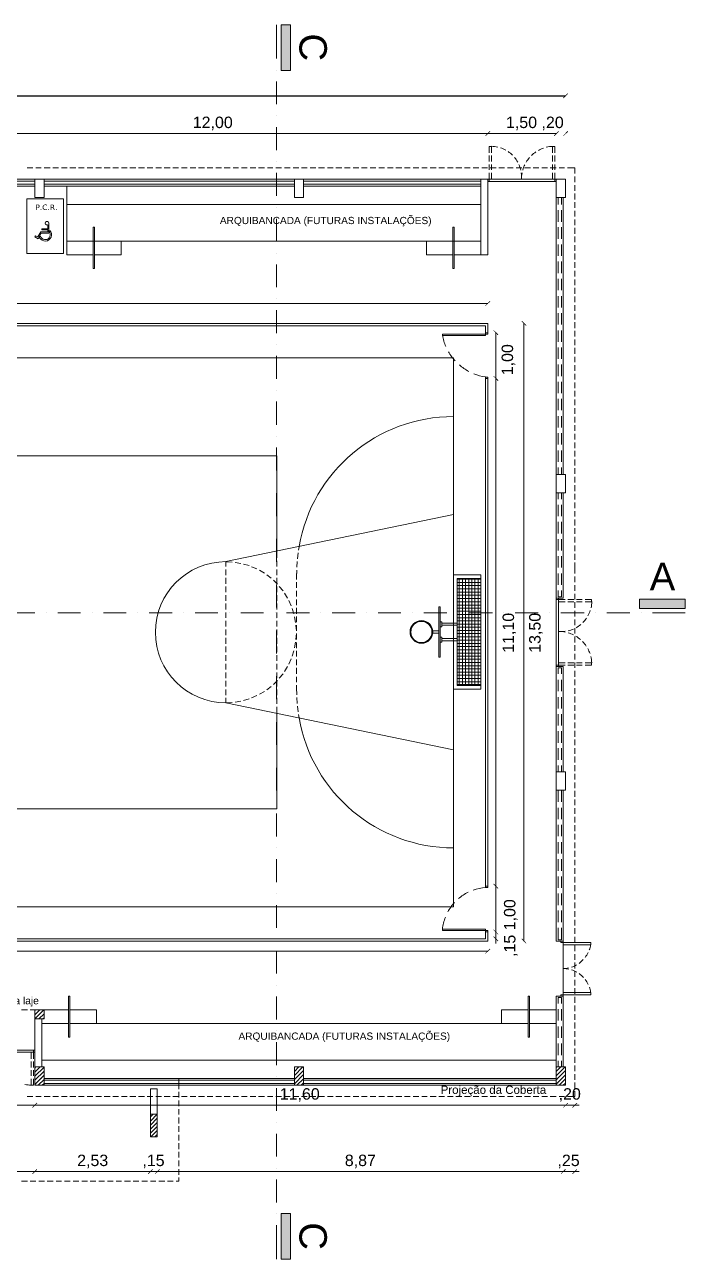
# Model space of a CAD drawing. Extents: x 3377 to 3790, y 1673 to 1846.
# Drawn here: x 3471.33 to 3485.77, y 1731.49 to 1758.47 of the extents above; entities that cross this region are included whole.
import ezdxf

# ---------------------------------------------------------------- set-up
doc = ezdxf.new("R2010")
doc.units = 0
doc.header["$LTSCALE"] = 2
for name, color, linetype in [('PDF6_0', 7, 'Continuous'), ('PDF6_03-ESQUADRIA', 7, 'Continuous'), ('PDF6_09-CORTE', 7, 'Continuous'), ('PDF6_13-CORTE', 7, 'Continuous'), ('PDF6_A-PROJEÇÃO', 7, 'Continuous'), ('PDF6_AR-PORTAS', 7, 'Continuous'), ('PDF6_COBOGO', 7, 'Continuous'), ('PDF6_COTAS', 7, 'Continuous'), ('PDF6_I- QUADRA', 7, 'Continuous'), ('PDF6_I-DETALHES', 7, 'Continuous'), ('PDF6_Text', 7, 'Continuous')]:
    doc.layers.add(name, color=color, linetype=linetype)
for name, color, linetype, true_color in [('PDF6_04-DETALHE', 7, 'Continuous', 0xd933c0), ('PDF6_I-MARCACAO', 7, 'Continuous', 0x464646), ('PDF6_I-PROJEÇÃO', 7, 'Continuous', 0x787878), ('PDF6_PB_02', 7, 'Continuous', 0xa7a7a7)]:
    doc.layers.add(name, color=color, linetype=linetype, true_color=true_color)
doc.styles.add('PDF Arial', font='arial.ttf')
doc.styles.add('PDF Verdana', font='verdana.ttf')

msp = doc.modelspace()

# ---------------------------------------------------------------- linework, layer by layer
msp.add_line((3455.851, 1756.918), (3483.151, 1756.918))
at = {"layer": 'PDF6_0', "lineweight": 0}
for points in [[(3476.837, 1758.474), (3476.837, 1757.733)], [(3476.837, 1757.483), (3476.837, 1757.483)], [(3476.837, 1757.234), (3476.837, 1756.734)], [(3476.837, 1756.484), (3476.837, 1756.484)], [(3476.837, 1756.235), (3476.837, 1755.735)], [(3476.837, 1755.485), (3476.837, 1755.485)], [(3476.837, 1755.236), (3476.837, 1754.736)], [(3476.837, 1754.482), (3476.837, 1754.482)], [(3476.837, 1754.232), (3476.837, 1753.733)], [(3476.837, 1753.483), (3476.837, 1753.483)], [(3476.837, 1753.233), (3476.837, 1752.734)], [(3476.837, 1752.484), (3476.837, 1752.484)], [(3476.837, 1752.234), (3476.837, 1751.735)], [(3476.837, 1751.485), (3476.837, 1751.485)], [(3476.837, 1751.235), (3476.837, 1750.736)], [(3476.837, 1750.486), (3476.837, 1750.486)], [(3476.837, 1750.236), (3476.837, 1749.732)], [(3476.837, 1749.483), (3476.837, 1749.483)], [(3476.837, 1749.233), (3476.837, 1748.733)], [(3476.837, 1748.484), (3476.837, 1748.484)], [(3476.837, 1748.234), (3476.837, 1747.734)], [(3476.837, 1747.484), (3476.837, 1747.484)], [(3476.837, 1747.235), (3476.837, 1746.735)], [(3476.837, 1746.485), (3476.837, 1746.485)], [(3476.837, 1746.236), (3476.837, 1745.736)], [(3471.554, 1745.618), (3471.054, 1745.618)], [(3471.804, 1745.618), (3471.804, 1745.618)], [(3472.553, 1745.618), (3472.053, 1745.618)], [(3472.803, 1745.618), (3472.803, 1745.618)], [(3473.552, 1745.618), (3473.052, 1745.618)], [(3473.802, 1745.618), (3473.802, 1745.618)], [(3474.555, 1745.618), (3474.051, 1745.618)], [(3474.805, 1745.618), (3474.805, 1745.618)], [(3475.554, 1745.618), (3475.055, 1745.618)], [(3475.804, 1745.618), (3475.804, 1745.618)], [(3476.553, 1745.618), (3476.054, 1745.618)], [(3476.803, 1745.618), (3476.803, 1745.618)], [(3477.552, 1745.618), (3477.053, 1745.618)], [(3477.802, 1745.618), (3477.802, 1745.618)], [(3478.551, 1745.618), (3478.052, 1745.618)], [(3478.801, 1745.618), (3478.801, 1745.618)], [(3479.555, 1745.618), (3479.055, 1745.618)], [(3479.804, 1745.618), (3479.804, 1745.618)], [(3480.554, 1745.618), (3480.054, 1745.618)], [(3480.803, 1745.618), (3480.803, 1745.618)], [(3481.553, 1745.618), (3481.053, 1745.618)], [(3481.802, 1745.618), (3481.802, 1745.618)], [(3482.552, 1745.618), (3482.052, 1745.618)], [(3482.801, 1745.618), (3482.801, 1745.618)], [(3483.555, 1745.618), (3483.051, 1745.618)], [(3483.805, 1745.618), (3483.805, 1745.618)], [(3484.554, 1745.618), (3484.054, 1745.618)], [(3484.804, 1745.618), (3484.804, 1745.618)], [(3485.769, 1745.618), (3485.054, 1745.618)], [(3476.837, 1745.486), (3476.837, 1745.486)], [(3476.837, 1745.232), (3476.837, 1744.733)], [(3476.837, 1744.483), (3476.837, 1744.483)], [(3476.837, 1744.233), (3476.837, 1743.734)], [(3476.837, 1743.484), (3476.837, 1743.484)], [(3476.837, 1743.234), (3476.837, 1742.735)], [(3476.837, 1742.485), (3476.837, 1742.485)], [(3476.837, 1742.235), (3476.837, 1741.736)], [(3476.837, 1741.486), (3476.837, 1741.486)], [(3476.837, 1741.236), (3476.837, 1740.733)], [(3476.837, 1740.483), (3476.837, 1740.483)], [(3476.837, 1740.233), (3476.837, 1739.733)], [(3476.837, 1739.484), (3476.837, 1739.484)], [(3476.837, 1739.234), (3476.837, 1738.734)], [(3476.837, 1738.485), (3476.837, 1738.485)], [(3476.837, 1738.235), (3476.837, 1737.735)], [(3476.837, 1737.486), (3476.837, 1737.486)], [(3476.837, 1737.236), (3476.837, 1736.736)], [(3471.55, 1736.927), (3471.571, 1736.944)], [(3471.55, 1736.838), (3471.66, 1736.944)], [(3471.55, 1736.749), (3471.749, 1736.944)], [(3471.638, 1736.745), (3471.753, 1736.859)], [(3471.727, 1736.745), (3471.753, 1736.77)], [(3476.837, 1736.487), (3476.837, 1736.487)], [(3476.837, 1736.237), (3476.837, 1735.733)], [(3471.55, 1735.67), (3471.575, 1735.695)], [(3471.55, 1735.581), (3471.668, 1735.695)], [(3471.55, 1735.492), (3471.753, 1735.691)], [(3471.55, 1735.403), (3471.753, 1735.602)], [(3477.226, 1735.687), (3477.235, 1735.695)], [(3477.226, 1735.598), (3477.324, 1735.695)], [(3477.226, 1735.509), (3477.413, 1735.695)], [(3477.226, 1735.42), (3477.425, 1735.619)], [(3477.226, 1735.327), (3477.425, 1735.53)], [(3482.95, 1735.682), (3482.962, 1735.695)], [(3482.95, 1735.593), (3483.051, 1735.695)], [(3482.95, 1735.504), (3483.144, 1735.695)], [(3482.95, 1735.416), (3483.153, 1735.615)], [(3482.95, 1735.322), (3483.153, 1735.526)], [(3471.55, 1735.31), (3471.753, 1735.513)], [(3471.626, 1735.297), (3471.753, 1735.42)], [(3471.715, 1735.297), (3471.753, 1735.331)], [(3476.837, 1735.483), (3476.837, 1735.483)], [(3477.281, 1735.297), (3477.425, 1735.437)], [(3477.374, 1735.297), (3477.425, 1735.348)], [(3483.013, 1735.297), (3483.153, 1735.433)], [(3483.102, 1735.297), (3483.153, 1735.344)], [(3476.837, 1735.234), (3476.837, 1734.734)], [(3474.077, 1734.603), (3474.14, 1734.666)], [(3474.077, 1734.514), (3474.229, 1734.666)], [(3474.077, 1734.425), (3474.229, 1734.573)], [(3474.077, 1734.336), (3474.229, 1734.484)], [(3476.837, 1734.484), (3476.837, 1734.484)], [(3474.077, 1734.247), (3474.229, 1734.395)], [(3474.089, 1734.167), (3474.229, 1734.306)], [(3474.178, 1734.167), (3474.229, 1734.218)], [(3476.837, 1734.235), (3476.837, 1733.735)], [(3476.837, 1733.485), (3476.837, 1733.485)], [(3476.837, 1733.235), (3476.837, 1732.736)], [(3476.837, 1732.486), (3476.837, 1732.486)], [(3476.837, 1732.236), (3476.837, 1731.491)]]:
    msp.add_lwpolyline(points, dxfattribs=at)
at = {"layer": 'PDF6_0', "transparency": 33554559}
for points in [[(3483.098, 1756.874), (3483.106, 1756.861), (3483.195, 1756.975)], [(3483.106, 1756.861), (3483.195, 1756.975), (3483.208, 1756.963)], [(3481.396, 1756.048), (3481.404, 1756.04), (3481.498, 1756.15)], [(3481.498, 1756.15), (3481.404, 1756.04), (3481.396, 1756.048)], [(3481.404, 1756.04), (3481.498, 1756.15), (3481.506, 1756.137)], [(3481.506, 1756.137), (3481.498, 1756.15), (3481.404, 1756.04)], [(3482.895, 1756.048), (3482.907, 1756.04), (3482.996, 1756.15)], [(3482.895, 1756.048), (3482.907, 1756.04), (3482.996, 1756.15)], [(3482.907, 1756.04), (3482.996, 1756.15), (3483.005, 1756.137)], [(3482.907, 1756.04), (3482.996, 1756.15), (3483.005, 1756.137)], [(3483.195, 1756.15), (3483.106, 1756.04), (3483.098, 1756.048)], [(3483.208, 1756.137), (3483.195, 1756.15), (3483.106, 1756.04)], [(3481.396, 1752.336), (3481.404, 1752.327), (3481.498, 1752.437)], [(3481.404, 1752.327), (3481.498, 1752.437), (3481.506, 1752.425)], [(3482.298, 1751.9), (3482.188, 1751.989), (3482.2, 1752.001)], [(3482.289, 1751.891), (3482.298, 1751.9), (3482.188, 1751.989)], [(3481.684, 1751.701), (3481.574, 1751.79), (3481.582, 1751.798)], [(3481.671, 1751.688), (3481.684, 1751.701), (3481.574, 1751.79)], [(3481.684, 1750.702), (3481.574, 1750.791), (3481.582, 1750.799)], [(3481.582, 1750.799), (3481.574, 1750.791), (3481.684, 1750.702)], [(3481.671, 1750.689), (3481.684, 1750.702), (3481.574, 1750.791)], [(3481.574, 1750.791), (3481.684, 1750.702), (3481.671, 1750.689)], [(3481.684, 1739.602), (3481.574, 1739.691), (3481.582, 1739.7)], [(3481.582, 1739.7), (3481.574, 1739.691), (3481.684, 1739.602)], [(3481.671, 1739.59), (3481.684, 1739.602), (3481.574, 1739.691)], [(3481.574, 1739.691), (3481.684, 1739.602), (3481.671, 1739.59)], [(3481.582, 1738.701), (3481.574, 1738.688), (3481.684, 1738.599)], [(3481.582, 1738.701), (3481.574, 1738.688), (3481.684, 1738.599)], [(3481.574, 1738.688), (3481.684, 1738.599), (3481.671, 1738.591)], [(3481.574, 1738.688), (3481.684, 1738.599), (3481.671, 1738.591)], [(3481.684, 1738.451), (3481.574, 1738.54), (3481.582, 1738.552)], [(3481.671, 1738.438), (3481.684, 1738.451), (3481.574, 1738.54)], [(3482.2, 1738.502), (3482.188, 1738.489), (3482.298, 1738.4)], [(3482.188, 1738.489), (3482.298, 1738.4), (3482.289, 1738.392)], [(3481.396, 1738.18), (3481.404, 1738.171), (3481.498, 1738.281)], [(3481.404, 1738.171), (3481.498, 1738.281), (3481.506, 1738.269)], [(3471.495, 1734.814), (3471.507, 1734.802), (3471.596, 1734.912)], [(3471.596, 1734.912), (3471.507, 1734.802), (3471.495, 1734.814)], [(3471.507, 1734.802), (3471.596, 1734.912), (3471.605, 1734.903)], [(3471.605, 1734.903), (3471.596, 1734.912), (3471.507, 1734.802)], [(3483.098, 1734.814), (3483.106, 1734.802), (3483.195, 1734.912)], [(3483.098, 1734.814), (3483.106, 1734.802), (3483.195, 1734.912)], [(3483.106, 1734.802), (3483.195, 1734.912), (3483.208, 1734.903)], [(3483.106, 1734.802), (3483.195, 1734.912), (3483.208, 1734.903)], [(3483.394, 1734.912), (3483.305, 1734.802), (3483.297, 1734.814)], [(3483.407, 1734.903), (3483.394, 1734.912), (3483.305, 1734.802)], [(3471.495, 1733.362), (3471.507, 1733.354), (3471.596, 1733.464)], [(3471.596, 1733.464), (3471.507, 1733.354), (3471.495, 1733.362)], [(3471.507, 1733.354), (3471.596, 1733.464), (3471.605, 1733.451)], [(3471.605, 1733.451), (3471.596, 1733.464), (3471.507, 1733.354)], [(3474.022, 1733.362), (3474.034, 1733.354), (3474.123, 1733.464)], [(3474.022, 1733.362), (3474.034, 1733.354), (3474.123, 1733.464)], [(3474.034, 1733.354), (3474.123, 1733.464), (3474.132, 1733.451)], [(3474.034, 1733.354), (3474.123, 1733.464), (3474.132, 1733.451)], [(3474.272, 1733.464), (3474.183, 1733.354), (3474.174, 1733.362)], [(3474.272, 1733.464), (3474.183, 1733.354), (3474.174, 1733.362)], [(3474.284, 1733.451), (3474.272, 1733.464), (3474.183, 1733.354)], [(3474.284, 1733.451), (3474.272, 1733.464), (3474.183, 1733.354)], [(3483.047, 1733.362), (3483.055, 1733.354), (3483.144, 1733.464)], [(3483.047, 1733.362), (3483.055, 1733.354), (3483.144, 1733.464)], [(3483.055, 1733.354), (3483.144, 1733.464), (3483.157, 1733.451)], [(3483.055, 1733.354), (3483.144, 1733.464), (3483.157, 1733.451)], [(3483.394, 1733.464), (3483.305, 1733.354), (3483.297, 1733.362)], [(3483.407, 1733.451), (3483.394, 1733.464), (3483.305, 1733.354)]]:
    msp.add_solid(points, dxfattribs=at)
at = {"layer": 'PDF6_03-ESQUADRIA', "lineweight": 0}
for points in [[(3481.531, 1755.672), (3481.531, 1755.815), (3481.481, 1755.815), (3481.481, 1755.672)], [(3482.869, 1755.672), (3482.869, 1755.815), (3482.92, 1755.815), (3482.92, 1755.672)], [(3481.481, 1755.612), (3481.481, 1755.485)], [(3481.531, 1755.485), (3481.531, 1755.612)], [(3482.869, 1755.485), (3482.869, 1755.612)], [(3482.92, 1755.612), (3482.92, 1755.485)], [(3481.481, 1755.422), (3481.481, 1755.299)], [(3481.481, 1755.236), (3481.481, 1755.096), (3481.531, 1755.096), (3481.531, 1755.236)], [(3481.531, 1755.299), (3481.531, 1755.422)], [(3482.869, 1755.299), (3482.869, 1755.422)], [(3482.92, 1755.236), (3482.92, 1755.096), (3482.869, 1755.096), (3482.869, 1755.236)], [(3482.92, 1755.422), (3482.92, 1755.299)], [(3482.92, 1755.096), (3482.92, 1755.045), (3481.451, 1755.045)], [(3481.481, 1755.096), (3481.481, 1755.045)], [(3482.895, 1755.096), (3481.531, 1755.096)], [(3483, 1744.475), (3482.95, 1744.475), (3482.95, 1745.944)], [(3483, 1745.914), (3482.95, 1745.914)], [(3483.144, 1745.914), (3483, 1745.914), (3483, 1745.863), (3483.144, 1745.863)], [(3483, 1744.5), (3483, 1745.863)], [(3483.331, 1745.914), (3483.204, 1745.914)], [(3483.204, 1745.863), (3483.331, 1745.863)], [(3483.517, 1745.914), (3483.394, 1745.914)], [(3483.394, 1745.863), (3483.517, 1745.863)], [(3483.58, 1745.863), (3483.72, 1745.863), (3483.72, 1745.914), (3483.58, 1745.914)], [(3483.144, 1744.475), (3483, 1744.475), (3483, 1744.525), (3483.144, 1744.525)], [(3483.204, 1744.525), (3483.331, 1744.525)], [(3483.331, 1744.475), (3483.204, 1744.475)], [(3483.394, 1744.525), (3483.517, 1744.525)], [(3483.517, 1744.475), (3483.394, 1744.475)], [(3483.58, 1744.525), (3483.72, 1744.525), (3483.72, 1744.475), (3483.58, 1744.475)], [(3470.081, 1736.017), (3470.081, 1736.063), (3471.55, 1736.063)], [(3471.52, 1736.017), (3471.52, 1736.063)], [(3470.106, 1736.017), (3471.469, 1736.017)], [(3471.52, 1735.873), (3471.52, 1736.017), (3471.469, 1736.017), (3471.469, 1735.873)], [(3471.469, 1735.814), (3471.469, 1735.687)], [(3471.52, 1735.687), (3471.52, 1735.814)], [(3471.469, 1735.623), (3471.469, 1735.5)], [(3471.52, 1735.5), (3471.52, 1735.623)], [(3471.469, 1735.437), (3471.469, 1735.297), (3471.52, 1735.297), (3471.52, 1735.437)]]:
    msp.add_lwpolyline(points, dxfattribs=at)
for points in [[(3481.451, 1755.045), (3481.481, 1755.045), (3481.481, 1755.096), (3481.451, 1755.096)], [(3482.92, 1755.045), (3482.95, 1755.045), (3482.95, 1755.096), (3482.92, 1755.096)], [(3482.95, 1745.944), (3482.95, 1745.914), (3483, 1745.914), (3483, 1745.944)], [(3482.95, 1744.475), (3482.95, 1744.445), (3483, 1744.445), (3483, 1744.475)], [(3471.55, 1736.063), (3471.52, 1736.063), (3471.52, 1736.017), (3471.55, 1736.017)]]:
    msp.add_lwpolyline(points, close=True, dxfattribs=at)
for centre, radius, start, end in [((3481.521, 1755.149), 0.667, 77.2017, 89.106), ((3481.521, 1755.149), 0.667, 61.0902, 71.8362), ((3482.905, 1755.098), 0.717, 108.9924, 118.9715), ((3482.905, 1755.098), 0.718, 92.681, 104.0062), ((3481.521, 1755.149), 0.667, 44.978, 55.7174), ((3481.521, 1755.149), 0.667, 28.867, 39.6055), ((3482.905, 1755.098), 0.718, 138.9233, 148.8959), ((3482.905, 1755.098), 0.717, 123.9584, 133.9352), ((3481.521, 1755.149), 0.667, 12.7546, 23.4947), ((3481.521, 1755.149), 0.667, 355.4847, 7.3828), ((3482.905, 1755.098), 0.717, 168.8486, 180.1712), ((3482.905, 1755.098), 0.718, 153.8872, 163.8591), ((3483.058, 1745.878), 0.667, 347.2009, 359.1046), ((3483.058, 1745.878), 0.667, 314.9781, 325.7171), ((3483.058, 1745.878), 0.667, 331.0895, 341.8341), ((3483.058, 1745.878), 0.667, 282.7552, 293.4942), ((3483.058, 1745.878), 0.667, 298.8666, 309.6057), ((3483.058, 1745.878), 0.667, 265.4846, 277.3828), ((3483.007, 1744.494), 0.718, 78.8489, 90.1703), ((3483.007, 1744.494), 0.718, 63.8855, 73.8611), ((3483.007, 1744.494), 0.718, 48.9221, 58.8977), ((3483.007, 1744.494), 0.718, 33.9588, 43.9343), ((3483.007, 1744.494), 0.718, 18.9954, 28.9709), ((3483.007, 1744.494), 0.718, 2.6806, 14.0076), ((3471.484, 1735.964), 0.667, 257.2009, 269.1046)]:
    msp.add_arc(centre, radius, start, end, dxfattribs=at)
at = {"layer": 'PDF6_04-DETALHE', "color": 1, "lineweight": 0}
for points in [[(3472.252, 1754.943), (3472.252, 1753.745), (3481.303, 1753.745)], [(3472.252, 1754.545), (3481.303, 1754.545)], [(3471.833, 1754.097), (3471.833, 1754.012), (3471.706, 1754.012), (3471.706, 1753.987), (3471.833, 1753.987), (3471.833, 1753.944), (3471.681, 1753.944), (3471.617, 1753.834), (3471.566, 1753.86), (3471.554, 1753.839), (3471.626, 1753.796), (3471.693, 1753.915), (3471.859, 1753.915), (3471.859, 1754.135)], [(3471.876, 1753.974), (3471.876, 1753.927)], [(3472.858, 1753.144), (3472.858, 1754.046), (3472.824, 1754.046), (3472.824, 1753.144)], [(3471.672, 1753.843), (3471.655, 1753.813)], [(3472.824, 1753.445), (3472.252, 1753.445), (3472.252, 1753.745), (3472.824, 1753.745)], [(3472.858, 1753.745), (3473.442, 1753.745), (3473.442, 1753.445), (3472.858, 1753.445)], [(3480.685, 1753.445), (3480.113, 1753.445), (3480.113, 1753.745), (3480.685, 1753.745)], [(3480.714, 1753.745), (3481.303, 1753.745), (3481.303, 1753.445), (3480.714, 1753.445)], [(3472.858, 1753.144), (3472.824, 1753.144)], [(3456.001, 1752.382), (3481.451, 1752.382)], [(3471.753, 1736.944), (3472.286, 1736.944)], [(3472.316, 1736.944), (3472.9, 1736.944), (3472.9, 1736.643), (3472.316, 1736.643)], [(3482.336, 1736.944), (3481.752, 1736.944), (3481.752, 1736.643), (3482.336, 1736.643)], [(3482.365, 1736.643), (3482.95, 1736.643), (3482.95, 1736.944), (3482.365, 1736.944)], [(3472.286, 1736.643), (3471.702, 1736.643), (3471.702, 1736.745)], [(3472.9, 1736.643), (3481.752, 1736.643)], [(3482.95, 1735.847), (3471.702, 1735.847)]]:
    msp.add_lwpolyline(points, dxfattribs=at)
for points in [[(3471.376, 1754.668), (3471.376, 1753.47), (3472.176, 1753.47), (3472.176, 1754.668)], [(3480.685, 1753.144), (3480.714, 1753.144), (3480.714, 1754.046), (3480.685, 1754.046)], [(3472.286, 1736.347), (3472.316, 1736.347), (3472.316, 1737.244), (3472.286, 1737.244)], [(3482.365, 1736.347), (3482.336, 1736.347), (3482.336, 1737.244), (3482.365, 1737.244)]]:
    msp.add_lwpolyline(points, close=True, dxfattribs=at)
at = {"layer": 'PDF6_04-DETALHE', "color": 7, "lineweight": 0}
for centre, radius, start, end in [((3471.818, 1754.137), 0.0402, 360, 289.4733), ((3471.78, 1753.883), 0.138, 207.8558, 43.9453), ((3471.78, 1753.883), 0.108, 198.3087, 25.8398)]:
    msp.add_arc(centre, radius, start, end, dxfattribs=at)
at = {"layer": 'PDF6_09-CORTE', "lineweight": 0}
for points in [[(3476.938, 1757.475), (3477.137, 1757.475), (3477.137, 1758.474), (3476.938, 1758.474)], [(3485.769, 1745.715), (3485.769, 1745.918), (3484.77, 1745.918), (3484.77, 1745.715)], [(3476.938, 1731.491), (3477.137, 1731.491), (3477.137, 1732.495), (3476.938, 1732.495)]]:
    msp.add_lwpolyline(points, close=True, dxfattribs=at)
at = {"layer": 'PDF6_09-CORTE', "transparency": 33554559}
for points in [[(3477.137, 1758.474), (3476.938, 1758.474), (3477.137, 1757.475)], [(3476.938, 1758.474), (3477.137, 1757.475), (3476.938, 1757.475)], [(3485.769, 1745.918), (3484.77, 1745.918), (3485.769, 1745.715)], [(3484.77, 1745.918), (3485.769, 1745.715), (3484.77, 1745.715)], [(3477.137, 1732.495), (3476.938, 1732.495), (3477.137, 1731.491)], [(3476.938, 1732.495), (3477.137, 1731.491), (3476.938, 1731.491)]]:
    msp.add_solid(points, dxfattribs=at)
at = {"layer": 'PDF6_13-CORTE', "lineweight": 0}
for points in [[(3481.303, 1755.096), (3481.303, 1753.445), (3481.451, 1753.445), (3481.451, 1755.096), (3481.303, 1755.096), (3469.45, 1755.096), (3469.45, 1754.943), (3471.55, 1754.943)], [(3471.753, 1754.943), (3477.226, 1754.943)], [(3477.425, 1754.943), (3481.303, 1754.943)], [(3483.102, 1748.246), (3483.102, 1745.944), (3482.95, 1745.944), (3482.95, 1755.096)], [(3483.102, 1748.644), (3483.102, 1754.694)], [(3483.102, 1741.744), (3483.102, 1738.447), (3482.95, 1738.447), (3482.95, 1744.445), (3483.102, 1744.445), (3483.102, 1742.146)], [(3471.702, 1736.944), (3471.55, 1736.944), (3471.55, 1735.297), (3471.702, 1735.297), (3479.089, 1735.297), (3482.95, 1735.297), (3482.95, 1737.244), (3483.102, 1737.244), (3483.102, 1735.695)], [(3471.702, 1736.745), (3471.702, 1735.695)], [(3477.226, 1735.445), (3471.753, 1735.445)], [(3482.95, 1735.445), (3477.425, 1735.445)]]:
    msp.add_lwpolyline(points, dxfattribs=at)
for points in [[(3471.55, 1755.096), (3471.753, 1755.096), (3471.753, 1754.694), (3471.55, 1754.694)], [(3477.226, 1755.096), (3477.425, 1755.096), (3477.425, 1754.694), (3477.226, 1754.694)], [(3482.95, 1755.096), (3483.153, 1755.096), (3483.153, 1754.694), (3482.95, 1754.694)], [(3482.95, 1748.644), (3483.153, 1748.644), (3483.153, 1748.246), (3482.95, 1748.246)], [(3482.95, 1742.146), (3483.153, 1742.146), (3483.153, 1741.744), (3482.95, 1741.744)], [(3471.55, 1736.944), (3471.753, 1736.944), (3471.753, 1736.745), (3471.55, 1736.745)], [(3471.55, 1735.695), (3471.753, 1735.695), (3471.753, 1735.297), (3471.55, 1735.297)], [(3477.226, 1735.695), (3477.425, 1735.695), (3477.425, 1735.297), (3477.226, 1735.297)], [(3482.95, 1735.695), (3483.153, 1735.695), (3483.153, 1735.297), (3482.95, 1735.297)], [(3474.077, 1734.666), (3474.229, 1734.666), (3474.229, 1734.167), (3474.077, 1734.167)]]:
    msp.add_lwpolyline(points, close=True, dxfattribs=at)
at = {"layer": 'PDF6_A-PROJEÇÃO', "lineweight": 0}
for points in [[(3471.384, 1755.346), (3471.507, 1755.346)], [(3471.571, 1755.346), (3471.693, 1755.346)], [(3471.757, 1755.346), (3471.884, 1755.346)], [(3471.943, 1755.346), (3472.07, 1755.346)], [(3472.134, 1755.346), (3472.256, 1755.346)], [(3472.32, 1755.346), (3472.447, 1755.346)], [(3472.506, 1755.346), (3472.633, 1755.346)], [(3472.697, 1755.346), (3472.82, 1755.346)], [(3472.883, 1755.346), (3473.006, 1755.346)], [(3473.069, 1755.346), (3473.196, 1755.346)], [(3473.256, 1755.346), (3473.383, 1755.346)], [(3473.446, 1755.346), (3473.569, 1755.346)], [(3473.632, 1755.346), (3473.759, 1755.346)], [(3473.819, 1755.346), (3473.946, 1755.346)], [(3474.009, 1755.346), (3474.132, 1755.346)], [(3474.195, 1755.346), (3474.318, 1755.346)], [(3474.382, 1755.346), (3474.509, 1755.346)], [(3474.568, 1755.346), (3474.695, 1755.346)], [(3474.758, 1755.346), (3474.881, 1755.346)], [(3474.945, 1755.346), (3475.072, 1755.346)], [(3475.131, 1755.346), (3475.258, 1755.346)], [(3475.321, 1755.346), (3475.444, 1755.346)], [(3475.508, 1755.346), (3475.63, 1755.346)], [(3475.694, 1755.346), (3475.821, 1755.346)], [(3475.884, 1755.346), (3476.007, 1755.346)], [(3476.071, 1755.346), (3476.193, 1755.346)], [(3476.257, 1755.346), (3476.384, 1755.346)], [(3476.443, 1755.346), (3476.57, 1755.346)], [(3476.634, 1755.346), (3476.756, 1755.346)], [(3476.82, 1755.346), (3476.947, 1755.346)], [(3477.006, 1755.346), (3477.133, 1755.346)], [(3477.197, 1755.346), (3477.319, 1755.346)], [(3477.383, 1755.346), (3477.506, 1755.346)], [(3477.569, 1755.346), (3477.696, 1755.346)], [(3477.755, 1755.346), (3477.882, 1755.346)], [(3477.946, 1755.346), (3478.069, 1755.346)], [(3478.132, 1755.346), (3478.259, 1755.346)], [(3478.318, 1755.346), (3478.445, 1755.346)], [(3478.509, 1755.346), (3478.632, 1755.346)], [(3478.695, 1755.346), (3478.818, 1755.346)], [(3478.881, 1755.346), (3479.008, 1755.346)], [(3479.068, 1755.346), (3479.195, 1755.346)], [(3479.258, 1755.346), (3479.381, 1755.346)], [(3479.444, 1755.346), (3479.571, 1755.346)], [(3479.631, 1755.346), (3479.758, 1755.346)], [(3479.821, 1755.346), (3479.944, 1755.346)], [(3480.008, 1755.346), (3480.13, 1755.346)], [(3480.194, 1755.346), (3480.321, 1755.346)], [(3480.384, 1755.346), (3480.507, 1755.346)], [(3480.571, 1755.346), (3480.693, 1755.346)], [(3480.757, 1755.346), (3480.884, 1755.346)], [(3480.943, 1755.346), (3481.07, 1755.346)], [(3481.134, 1755.346), (3481.256, 1755.346)], [(3481.32, 1755.346), (3481.447, 1755.346)], [(3481.506, 1755.346), (3481.633, 1755.346)], [(3481.697, 1755.346), (3481.819, 1755.346)], [(3481.883, 1755.346), (3482.006, 1755.346)], [(3482.069, 1755.346), (3482.196, 1755.346)], [(3482.255, 1755.346), (3482.382, 1755.346)], [(3482.446, 1755.346), (3482.569, 1755.346)], [(3482.632, 1755.346), (3482.759, 1755.346)], [(3482.818, 1755.346), (3482.945, 1755.346)], [(3483.009, 1755.346), (3483.132, 1755.346)], [(3483.195, 1755.346), (3483.352, 1755.346), (3483.352, 1755.219)], [(3483.352, 1755.155), (3483.352, 1755.032)], [(3483.352, 1754.969), (3483.352, 1754.846)], [(3483.352, 1754.783), (3483.352, 1754.656)], [(3483.352, 1754.596), (3483.352, 1754.469)], [(3483.352, 1754.406), (3483.352, 1754.283)], [(3483.352, 1754.22), (3483.352, 1754.093)], [(3483.352, 1754.033), (3483.352, 1753.906)], [(3483.352, 1753.843), (3483.352, 1753.72)], [(3483.352, 1753.657), (3483.352, 1753.534)], [(3483.352, 1753.47), (3483.352, 1753.343)], [(3483.352, 1753.284), (3483.352, 1753.157)], [(3483.352, 1753.094), (3483.352, 1752.971)], [(3483.352, 1752.907), (3483.352, 1752.78)], [(3483.352, 1752.721), (3483.352, 1752.594)], [(3483.352, 1752.53), (3483.352, 1752.408)], [(3483.352, 1752.344), (3483.352, 1752.221)], [(3483.352, 1752.158), (3483.352, 1752.031)], [(3483.352, 1751.972), (3483.352, 1751.845)], [(3483.352, 1751.781), (3483.352, 1751.658)], [(3483.352, 1751.595), (3483.352, 1751.468)], [(3483.352, 1751.409), (3483.352, 1751.282)], [(3483.352, 1751.218), (3483.352, 1751.095)], [(3483.352, 1751.032), (3483.352, 1750.909)], [(3483.352, 1750.846), (3483.352, 1750.719)], [(3483.352, 1750.655), (3483.352, 1750.532)], [(3483.352, 1750.469), (3483.352, 1750.346)], [(3483.352, 1750.283), (3483.352, 1750.156)], [(3483.352, 1750.096), (3483.352, 1749.969)], [(3483.352, 1749.906), (3483.352, 1749.783)], [(3483.352, 1749.72), (3483.352, 1749.597)], [(3483.352, 1749.533), (3483.352, 1749.406)], [(3483.352, 1749.343), (3483.352, 1749.22)], [(3483.352, 1749.157), (3483.352, 1749.034)], [(3483.352, 1748.97), (3483.352, 1748.843)], [(3483.352, 1748.784), (3483.352, 1748.657)], [(3483.352, 1748.594), (3483.352, 1748.471)], [(3483.352, 1748.407), (3483.352, 1748.28)], [(3483.352, 1748.221), (3483.352, 1748.094)], [(3483.352, 1748.031), (3483.352, 1747.908)], [(3483.352, 1747.844), (3483.352, 1747.722)], [(3483.352, 1747.658), (3483.352, 1747.531)], [(3483.352, 1747.472), (3483.352, 1747.345)], [(3483.352, 1747.281), (3483.352, 1747.159)], [(3483.352, 1747.095), (3483.352, 1746.968)], [(3483.352, 1746.909), (3483.352, 1746.782)], [(3483.352, 1746.718), (3483.352, 1746.596), (3483.352, 1746.477)], [(3483.352, 1746.413), (3483.352, 1746.291)], [(3483.352, 1746.227), (3483.352, 1746.1)], [(3483.352, 1746.037), (3483.352, 1745.914)], [(3483.352, 1745.85), (3483.352, 1745.728)], [(3483.352, 1745.664), (3483.352, 1745.537)], [(3483.352, 1745.478), (3483.352, 1745.351)], [(3483.352, 1745.287), (3483.352, 1745.165)], [(3483.352, 1745.101), (3483.352, 1744.974)], [(3483.352, 1744.915), (3483.352, 1744.788)], [(3483.352, 1744.724), (3483.352, 1744.602)], [(3483.352, 1744.538), (3483.352, 1744.415)], [(3483.352, 1744.352), (3483.352, 1744.225)], [(3483.352, 1744.166), (3483.352, 1744.039)], [(3483.352, 1743.975), (3483.352, 1743.852)], [(3483.352, 1743.789), (3483.352, 1743.662)], [(3483.352, 1743.603), (3483.352, 1743.476)], [(3483.352, 1743.412), (3483.352, 1743.289)], [(3483.352, 1743.226), (3483.352, 1743.103)], [(3483.352, 1743.04), (3483.352, 1742.913)], [(3483.352, 1742.853), (3483.352, 1742.726)], [(3483.352, 1742.663), (3483.352, 1742.54)], [(3483.352, 1742.477), (3483.352, 1742.35)], [(3483.352, 1742.29), (3483.352, 1742.163)], [(3483.352, 1742.1), (3483.352, 1741.977)], [(3483.352, 1741.914), (3483.352, 1741.791)], [(3483.352, 1741.727), (3483.352, 1741.6)], [(3483.352, 1741.537), (3483.352, 1741.414)], [(3483.352, 1741.351), (3483.352, 1741.228)], [(3483.352, 1741.164), (3483.352, 1741.037)], [(3483.352, 1740.978), (3483.352, 1740.851)], [(3483.352, 1740.788), (3483.352, 1740.665)], [(3483.352, 1740.601), (3483.352, 1740.474)], [(3483.352, 1740.415), (3483.352, 1740.288)], [(3483.352, 1740.225), (3483.352, 1740.102)], [(3483.352, 1740.038), (3483.352, 1739.916)], [(3483.352, 1739.852), (3483.352, 1739.725)], [(3483.352, 1739.666), (3483.352, 1739.539)], [(3483.352, 1739.475), (3483.352, 1739.352)], [(3483.352, 1739.289), (3483.352, 1739.162)], [(3483.352, 1739.103), (3483.352, 1738.976)], [(3483.352, 1738.912), (3483.352, 1738.789)], [(3483.352, 1738.726), (3483.352, 1738.603)], [(3483.352, 1738.54), (3483.352, 1738.413)], [(3483.352, 1738.353), (3483.352, 1738.226)], [(3483.352, 1738.163), (3483.352, 1738.04)], [(3483.352, 1737.977), (3483.352, 1737.85)], [(3483.352, 1737.79), (3483.352, 1737.663)], [(3483.352, 1737.6), (3483.352, 1737.477)], [(3483.352, 1737.414), (3483.352, 1737.291)], [(3483.352, 1737.227), (3483.352, 1737.1)], [(3471.389, 1736.944), (3471.262, 1736.944)], [(3471.55, 1736.944), (3471.452, 1736.944)], [(3483.352, 1737.037), (3483.352, 1736.914)], [(3471.702, 1736.626), (3471.702, 1736.745)], [(3483.352, 1736.851), (3483.352, 1736.728)], [(3483.352, 1736.664), (3483.352, 1736.537)], [(3471.702, 1736.44), (3471.702, 1736.563)], [(3471.702, 1736.25), (3471.702, 1736.377)], [(3483.352, 1736.478), (3483.352, 1736.351)], [(3471.702, 1736.063), (3471.702, 1736.19)], [(3483.352, 1736.288), (3483.352, 1736.165)], [(3483.352, 1736.101), (3483.352, 1735.979)], [(3471.702, 1735.877), (3471.702, 1736)], [(3471.702, 1735.695), (3471.702, 1735.814)], [(3483.352, 1735.915), (3483.352, 1735.788)], [(3483.352, 1735.725), (3483.352, 1735.602)], [(3483.352, 1735.538), (3483.352, 1735.416)], [(3471.702, 1735.445), (3471.702, 1735.445)], [(3471.884, 1735.445), (3471.753, 1735.445)], [(3472.07, 1735.445), (3471.943, 1735.445)], [(3472.256, 1735.445), (3472.134, 1735.445)], [(3472.447, 1735.445), (3472.32, 1735.445)], [(3472.633, 1735.445), (3472.506, 1735.445)], [(3472.82, 1735.445), (3472.697, 1735.445)], [(3473.006, 1735.445), (3472.883, 1735.445)], [(3473.196, 1735.445), (3473.069, 1735.445)], [(3473.383, 1735.445), (3473.256, 1735.445)], [(3473.569, 1735.445), (3473.446, 1735.445)], [(3473.759, 1735.445), (3473.632, 1735.445)], [(3473.946, 1735.445), (3473.819, 1735.445)], [(3474.132, 1735.445), (3474.009, 1735.445)], [(3474.318, 1735.445), (3474.195, 1735.445)], [(3474.509, 1735.445), (3474.382, 1735.445)], [(3474.699, 1735.212), (3474.699, 1735.297), (3474.699, 1735.445), (3474.568, 1735.445)], [(3483.352, 1735.352), (3483.352, 1735.225)], [(3471.507, 1735.047), (3471.384, 1735.047)], [(3471.693, 1735.047), (3471.571, 1735.047)], [(3471.884, 1735.047), (3471.757, 1735.047)], [(3472.07, 1735.047), (3471.943, 1735.047)], [(3472.256, 1735.047), (3472.134, 1735.047)], [(3472.447, 1735.047), (3472.32, 1735.047)], [(3472.633, 1735.047), (3472.506, 1735.047)], [(3472.82, 1735.047), (3472.697, 1735.047)], [(3473.006, 1735.047), (3472.883, 1735.047)], [(3473.196, 1735.047), (3473.069, 1735.047)], [(3473.383, 1735.047), (3473.256, 1735.047)], [(3473.569, 1735.047), (3473.446, 1735.047)], [(3473.759, 1735.047), (3473.632, 1735.047)], [(3473.946, 1735.047), (3473.819, 1735.047)], [(3474.132, 1735.047), (3474.009, 1735.047)], [(3474.318, 1735.047), (3474.195, 1735.047)], [(3474.509, 1735.047), (3474.382, 1735.047)], [(3474.695, 1735.047), (3474.568, 1735.047)], [(3474.699, 1735.026), (3474.699, 1735.153)], [(3474.881, 1735.047), (3474.758, 1735.047)], [(3475.072, 1735.047), (3474.945, 1735.047)], [(3475.258, 1735.047), (3475.131, 1735.047)], [(3475.444, 1735.047), (3475.321, 1735.047)], [(3475.63, 1735.047), (3475.508, 1735.047)], [(3475.821, 1735.047), (3475.694, 1735.047)], [(3476.007, 1735.047), (3475.884, 1735.047)], [(3476.193, 1735.047), (3476.071, 1735.047)], [(3476.384, 1735.047), (3476.257, 1735.047)], [(3476.57, 1735.047), (3476.443, 1735.047)], [(3476.756, 1735.047), (3476.634, 1735.047)], [(3476.947, 1735.047), (3476.82, 1735.047)], [(3477.133, 1735.047), (3477.006, 1735.047)], [(3477.319, 1735.047), (3477.197, 1735.047)], [(3477.506, 1735.047), (3477.383, 1735.047)], [(3477.696, 1735.047), (3477.569, 1735.047)], [(3477.882, 1735.047), (3477.755, 1735.047)], [(3478.069, 1735.047), (3477.946, 1735.047)], [(3478.259, 1735.047), (3478.132, 1735.047)], [(3478.445, 1735.047), (3478.318, 1735.047)], [(3478.632, 1735.047), (3478.509, 1735.047)], [(3478.818, 1735.047), (3478.695, 1735.047)], [(3479.008, 1735.047), (3478.881, 1735.047)], [(3479.195, 1735.047), (3479.068, 1735.047)], [(3479.381, 1735.047), (3479.258, 1735.047)], [(3479.571, 1735.047), (3479.444, 1735.047)], [(3479.758, 1735.047), (3479.631, 1735.047)], [(3479.944, 1735.047), (3479.821, 1735.047)], [(3480.13, 1735.047), (3480.008, 1735.047)], [(3480.321, 1735.047), (3480.194, 1735.047)], [(3480.507, 1735.047), (3480.384, 1735.047)], [(3480.693, 1735.047), (3480.571, 1735.047)], [(3480.884, 1735.047), (3480.757, 1735.047)], [(3481.07, 1735.047), (3480.943, 1735.047)], [(3481.256, 1735.047), (3481.134, 1735.047)], [(3481.447, 1735.047), (3481.32, 1735.047)], [(3481.633, 1735.047), (3481.506, 1735.047)], [(3481.819, 1735.047), (3481.697, 1735.047)], [(3482.006, 1735.047), (3481.883, 1735.047)], [(3482.196, 1735.047), (3482.069, 1735.047)], [(3482.382, 1735.047), (3482.255, 1735.047)], [(3482.569, 1735.047), (3482.446, 1735.047)], [(3482.759, 1735.047), (3482.632, 1735.047)], [(3482.945, 1735.047), (3482.818, 1735.047)], [(3483.132, 1735.047), (3483.009, 1735.047)], [(3483.352, 1735.166), (3483.352, 1735.047), (3483.195, 1735.047)], [(3474.699, 1734.84), (3474.699, 1734.963)], [(3474.699, 1734.654), (3474.699, 1734.776)], [(3474.699, 1734.463), (3474.699, 1734.59)], [(3474.699, 1734.277), (3474.699, 1734.4)], [(3474.699, 1734.091), (3474.699, 1734.213)], [(3474.699, 1733.9), (3474.699, 1734.027)], [(3474.699, 1733.714), (3474.699, 1733.841)], [(3474.699, 1733.528), (3474.699, 1733.65)], [(3474.699, 1733.337), (3474.699, 1733.464)], [(3471.262, 1733.197), (3471.389, 1733.197)], [(3471.452, 1733.197), (3471.575, 1733.197)], [(3471.638, 1733.197), (3471.765, 1733.197)], [(3471.825, 1733.197), (3471.952, 1733.197)], [(3472.015, 1733.197), (3472.138, 1733.197)], [(3472.201, 1733.197), (3472.324, 1733.197)], [(3472.388, 1733.197), (3472.515, 1733.197)], [(3472.578, 1733.197), (3472.701, 1733.197)], [(3472.764, 1733.197), (3472.887, 1733.197)], [(3472.951, 1733.197), (3473.078, 1733.197)], [(3473.137, 1733.197), (3473.264, 1733.197)], [(3473.328, 1733.197), (3473.45, 1733.197)], [(3473.514, 1733.197), (3473.641, 1733.197)], [(3473.7, 1733.197), (3473.827, 1733.197)], [(3473.891, 1733.197), (3474.013, 1733.197)], [(3474.077, 1733.197), (3474.2, 1733.197)], [(3474.263, 1733.197), (3474.39, 1733.197)], [(3474.449, 1733.197), (3474.576, 1733.197)], [(3474.64, 1733.197), (3474.699, 1733.197), (3474.699, 1733.278)]]:
    msp.add_lwpolyline(points, dxfattribs=at)
at = {"layer": 'PDF6_AR-PORTAS', "lineweight": 0}
for points in [[(3483.051, 1738.447), (3483.051, 1738.417), (3483.102, 1738.417), (3483.102, 1738.447)], [(3483.703, 1738.417), (3483.102, 1738.417), (3483.102, 1738.366), (3483.703, 1738.366)], [(3483.703, 1737.325), (3483.703, 1737.274), (3483.102, 1737.274), (3483.102, 1737.325)]]:
    msp.add_lwpolyline(points, close=True, dxfattribs=at)
for points in [[(3483.102, 1738.417), (3483.051, 1738.417)], [(3483.102, 1737.325), (3483.102, 1738.366)], [(3483.102, 1737.244), (3483.102, 1737.274), (3483.051, 1737.274), (3483.051, 1737.244)], [(3483.102, 1737.274), (3483.051, 1737.274)]]:
    msp.add_lwpolyline(points, dxfattribs=at)
msp.add_lwpolyline([(3483.221, 1737.833, 0.049079), (3483.102, 1737.846, 0.048198), (3483.219, 1737.859)], format="xyb", dxfattribs=at)
for centre, radius, start, end in [((3483.084, 1738.465), 0.624, 340.0396, 350.9387), ((3483.089, 1738.462), 0.617, 305.3011, 316.9137), ((3483.086, 1738.464), 0.621, 322.7076, 334.268), ((3483.091, 1738.459), 0.614, 287.8324, 299.488), ((3483.1, 1737.238), 0.607, 60.8478, 72.6141), ((3483.1, 1737.238), 0.607, 43.2037, 54.9701), ((3483.1, 1737.238), 0.607, 25.5597, 37.3206), ((3483.1, 1737.238), 0.607, 8.4374, 19.6766)]:
    msp.add_arc(centre, radius, start, end, dxfattribs=at)
at = {"layer": 'PDF6_COBOGO', "lineweight": 0}
for points in [[(3471.55, 1754.986), (3469.475, 1754.986), (3469.475, 1755.053), (3471.55, 1755.053)], [(3471.753, 1755.053), (3477.226, 1755.053)], [(3477.226, 1754.986), (3471.753, 1754.986)], [(3477.425, 1755.053), (3481.303, 1755.053)], [(3481.303, 1754.986), (3477.425, 1754.986)], [(3482.992, 1754.694), (3482.992, 1754.545)], [(3483.06, 1754.545), (3483.06, 1754.694)], [(3482.992, 1754.418), (3482.992, 1754.169)], [(3483.06, 1754.169), (3483.06, 1754.418)], [(3482.992, 1754.046), (3482.992, 1753.796)], [(3483.06, 1753.796), (3483.06, 1754.046)], [(3482.992, 1753.669), (3482.992, 1753.419)], [(3483.06, 1753.419), (3483.06, 1753.669)], [(3482.992, 1753.297), (3482.992, 1753.043)], [(3483.06, 1753.043), (3483.06, 1753.297)], [(3482.992, 1752.92), (3482.992, 1752.67)], [(3483.06, 1752.67), (3483.06, 1752.92)], [(3482.992, 1752.543), (3482.992, 1752.293)], [(3483.06, 1752.293), (3483.06, 1752.543)], [(3482.992, 1752.171), (3482.992, 1751.921)], [(3483.06, 1751.921), (3483.06, 1752.171)], [(3482.992, 1751.794), (3482.992, 1751.544)], [(3483.06, 1751.544), (3483.06, 1751.794)], [(3482.992, 1751.421), (3482.992, 1751.172)], [(3483.06, 1751.172), (3483.06, 1751.421)], [(3482.992, 1751.045), (3482.992, 1750.795)], [(3483.06, 1750.795), (3483.06, 1751.045)], [(3482.992, 1750.668), (3482.992, 1750.418)], [(3483.06, 1750.418), (3483.06, 1750.668)], [(3482.992, 1750.295), (3482.992, 1750.046)], [(3483.06, 1750.046), (3483.06, 1750.295)], [(3482.992, 1749.919), (3482.992, 1749.669)], [(3483.06, 1749.669), (3483.06, 1749.919)], [(3482.992, 1749.546), (3482.992, 1749.296)], [(3483.06, 1749.296), (3483.06, 1749.546)], [(3482.992, 1749.169), (3482.992, 1748.92)], [(3483.06, 1748.92), (3483.06, 1749.169)], [(3482.992, 1748.797), (3482.992, 1748.644)], [(3483.06, 1748.644), (3483.06, 1748.797)], [(3482.992, 1748.246), (3482.992, 1748.107)], [(3483.06, 1748.107), (3483.06, 1748.246)], [(3482.992, 1747.984), (3482.992, 1747.734)], [(3483.06, 1747.734), (3483.06, 1747.984)], [(3482.992, 1747.607), (3482.992, 1747.357)], [(3483.06, 1747.357), (3483.06, 1747.607)], [(3482.992, 1747.231), (3482.992, 1746.981)], [(3483.06, 1746.981), (3483.06, 1747.231)], [(3482.992, 1746.858), (3482.992, 1746.608)], [(3483.06, 1746.608), (3483.06, 1746.858)], [(3482.992, 1746.481), (3482.992, 1746.231)], [(3483.06, 1746.231), (3483.06, 1746.481)], [(3482.992, 1746.109), (3482.992, 1745.969), (3483.06, 1745.969), (3483.06, 1746.109)], [(3482.992, 1744.42), (3483.06, 1744.42)], [(3483.06, 1744.284), (3483.06, 1744.42), (3482.992, 1744.42), (3482.992, 1744.284)], [(3482.992, 1744.157), (3482.992, 1743.907)], [(3483.06, 1743.907), (3483.06, 1744.157)], [(3482.992, 1743.78), (3482.992, 1743.531)], [(3483.06, 1743.531), (3483.06, 1743.78)], [(3482.992, 1743.408), (3482.992, 1743.158)], [(3483.06, 1743.158), (3483.06, 1743.408)], [(3482.992, 1743.031), (3482.992, 1742.781)], [(3483.06, 1742.781), (3483.06, 1743.031)], [(3482.992, 1742.659), (3482.992, 1742.409)], [(3483.06, 1742.409), (3483.06, 1742.659)], [(3482.992, 1742.282), (3482.992, 1742.146)], [(3483.06, 1742.146), (3483.06, 1742.282)], [(3482.992, 1741.744), (3482.992, 1741.486)], [(3483.06, 1741.486), (3483.06, 1741.744)], [(3482.992, 1741.359), (3482.992, 1741.109)], [(3483.06, 1741.109), (3483.06, 1741.359)], [(3482.992, 1740.987), (3482.992, 1740.737)], [(3483.06, 1740.737), (3483.06, 1740.987)], [(3482.992, 1740.61), (3482.992, 1740.36)], [(3483.06, 1740.36), (3483.06, 1740.61)], [(3482.992, 1740.237), (3482.992, 1739.983)], [(3483.06, 1739.983), (3483.06, 1740.237)], [(3482.992, 1739.86), (3482.992, 1739.611)], [(3483.06, 1739.611), (3483.06, 1739.86)], [(3482.992, 1739.484), (3482.992, 1739.234)], [(3483.06, 1739.234), (3483.06, 1739.484)], [(3482.992, 1739.111), (3482.992, 1738.861)], [(3483.06, 1738.861), (3483.06, 1739.111)], [(3482.992, 1738.734), (3482.992, 1738.476), (3483.06, 1738.476), (3483.06, 1738.734)], [(3483.06, 1737.079), (3483.06, 1737.215), (3482.992, 1737.215), (3482.992, 1737.079)], [(3482.992, 1736.956), (3482.992, 1736.707)], [(3483.06, 1736.707), (3483.06, 1736.956)], [(3482.992, 1736.58), (3482.992, 1736.33)], [(3483.06, 1736.33), (3483.06, 1736.58)], [(3482.992, 1736.207), (3482.992, 1735.953)], [(3483.06, 1735.953), (3483.06, 1736.207)], [(3482.992, 1735.83), (3482.992, 1735.695)], [(3483.06, 1735.695), (3483.06, 1735.83)], [(3477.226, 1735.407), (3471.753, 1735.407)], [(3477.226, 1735.335), (3471.753, 1735.335)], [(3482.95, 1735.407), (3477.425, 1735.407)], [(3482.95, 1735.335), (3477.425, 1735.335)], [(3482.975, 1735.42), (3482.975, 1735.42)], [(3482.992, 1735.335), (3482.992, 1735.335)]]:
    msp.add_lwpolyline(points, dxfattribs=at)
at = {"layer": 'PDF6_COTAS', "lineweight": 0}
for points in [[(3455.95, 1756.92), (3455.853, 1756.92), (3483.153, 1756.92)], [(3455.95, 1756.095), (3455.853, 1756.095), (3467.951, 1756.095), (3469.45, 1756.095), (3481.451, 1756.095), (3482.95, 1756.095), (3482.852, 1756.095)], [(3481.629, 1751.743), (3481.629, 1750.744), (3481.629, 1739.645), (3481.629, 1738.646), (3481.629, 1738.747)], [(3482.243, 1751.946), (3482.243, 1738.447)], [(3481.629, 1738.646), (3481.629, 1738.493), (3481.629, 1738.396)], [(3456.001, 1738.226), (3481.451, 1738.226)], [(3470.051, 1734.857), (3471.55, 1734.857), (3483.153, 1734.857), (3483.051, 1734.857)], [(3483.449, 1734.857), (3483.352, 1734.857), (3483.153, 1734.857)], [(3463.324, 1733.409), (3465.852, 1733.409), (3467.35, 1733.409), (3470.051, 1733.409), (3471.55, 1733.409), (3474.077, 1733.409), (3473.979, 1733.409)], [(3474.327, 1733.409), (3474.229, 1733.409), (3474.077, 1733.409)], [(3474.229, 1733.409), (3483.102, 1733.409), (3483, 1733.409)], [(3483.449, 1733.409), (3483.352, 1733.409), (3483.102, 1733.409)]]:
    msp.add_lwpolyline(points, dxfattribs=at)
at = {"layer": 'PDF6_I- QUADRA', "lineweight": 0}
for points in [[(3481.451, 1751.743), (3481.451, 1751.946), (3456.001, 1751.946), (3456.001, 1751.896), (3481.4, 1751.896), (3481.4, 1751.743)], [(3481.4, 1751.713), (3480.46, 1751.713), (3480.46, 1751.684), (3481.4, 1751.684)], [(3481.451, 1751.713), (3481.4, 1751.713), (3481.4, 1751.743), (3481.451, 1751.743)], [(3481.451, 1750.744), (3481.4, 1750.744), (3481.4, 1750.774), (3481.451, 1750.774)], [(3481.451, 1739.645), (3481.4, 1739.645), (3481.4, 1750.744), (3481.451, 1750.744)], [(3481.451, 1739.645), (3481.4, 1739.645), (3481.4, 1739.615), (3481.451, 1739.615)], [(3481.451, 1738.646), (3481.451, 1738.447), (3456.001, 1738.447), (3456.001, 1738.493), (3481.4, 1738.493), (3481.4, 1738.646)], [(3481.4, 1738.675), (3480.46, 1738.675), (3480.46, 1738.705), (3481.4, 1738.705)], [(3481.451, 1738.675), (3481.4, 1738.675), (3481.4, 1738.646), (3481.451, 1738.646)]]:
    msp.add_lwpolyline(points, close=True, dxfattribs=at)
at = {"layer": 'PDF6_I-DETALHES', "lineweight": 0}
for points in [[(3480.702, 1745.393), (3480.702, 1746.452), (3481.303, 1746.452), (3481.303, 1743.95), (3480.702, 1743.95), (3480.702, 1745.008)], [(3481.303, 1744.034), (3480.782, 1744.034), (3480.782, 1746.371), (3481.303, 1746.371)], [(3481.303, 1746.354), (3480.782, 1746.354)], [(3480.825, 1744.034), (3480.825, 1746.371)], [(3480.896, 1744.034), (3480.896, 1746.371)], [(3480.964, 1744.034), (3480.964, 1746.371)], [(3481.036, 1744.034), (3481.036, 1746.371)], [(3481.104, 1744.034), (3481.104, 1746.371)], [(3481.172, 1744.034), (3481.172, 1746.371)], [(3481.244, 1744.034), (3481.244, 1746.371)], [(3481.303, 1746.282), (3480.782, 1746.282)], [(3481.303, 1746.215), (3480.782, 1746.215)], [(3481.303, 1746.143), (3480.782, 1746.143)], [(3481.303, 1746.075), (3480.782, 1746.075)], [(3481.303, 1746.003), (3480.782, 1746.003)], [(3481.303, 1745.935), (3480.782, 1745.935)], [(3481.303, 1745.863), (3480.782, 1745.863)], [(3481.303, 1745.791), (3480.782, 1745.791)], [(3481.303, 1745.723), (3480.782, 1745.723)], [(3481.303, 1745.656), (3480.782, 1745.656)], [(3481.303, 1745.584), (3480.782, 1745.584)], [(3481.303, 1745.512), (3480.782, 1745.512)], [(3480.414, 1745.313), (3480.444, 1745.313), (3480.444, 1745.427), (3480.414, 1745.427)], [(3480.444, 1745.347), (3480.782, 1745.347), (3480.782, 1745.393), (3480.444, 1745.393)], [(3480.702, 1745.347), (3480.702, 1745.059)], [(3481.303, 1745.444), (3480.782, 1745.444)], [(3481.303, 1745.372), (3480.782, 1745.372)], [(3481.303, 1745.304), (3480.782, 1745.304)], [(3481.303, 1745.232), (3480.782, 1745.232)], [(3480.249, 1745.228), (3480.384, 1745.228)], [(3480.249, 1745.177), (3480.384, 1745.177)], [(3480.414, 1745.088), (3480.444, 1745.088), (3480.444, 1744.978), (3480.414, 1744.978)], [(3480.444, 1745.008), (3480.782, 1745.008), (3480.782, 1745.059), (3480.444, 1745.059)], [(3481.303, 1745.165), (3480.782, 1745.165)], [(3481.303, 1745.093), (3480.782, 1745.093)], [(3481.303, 1745.025), (3480.782, 1745.025)], [(3481.303, 1744.953), (3480.782, 1744.953)], [(3481.303, 1744.885), (3480.782, 1744.885)], [(3481.303, 1744.813), (3480.782, 1744.813)], [(3481.303, 1744.741), (3480.782, 1744.741)], [(3481.303, 1744.674), (3480.782, 1744.674)], [(3481.303, 1744.606), (3480.782, 1744.606)], [(3481.303, 1744.534), (3480.782, 1744.534)], [(3481.303, 1744.462), (3480.782, 1744.462)], [(3481.303, 1744.394), (3480.782, 1744.394)], [(3481.303, 1744.322), (3480.782, 1744.322)], [(3481.303, 1744.255), (3480.782, 1744.255)], [(3481.303, 1744.183), (3480.782, 1744.183)], [(3481.303, 1744.111), (3480.782, 1744.111)], [(3481.303, 1744.051), (3480.782, 1744.051)]]:
    msp.add_lwpolyline(points, dxfattribs=at)
msp.add_lwpolyline([(3480.414, 1744.652), (3480.414, 1745.753), (3480.384, 1745.753), (3480.384, 1744.652)], close=True, dxfattribs=at)
for centre, radius in [((3480.003, 1745.203), 0.249), ((3480.001, 1745.201), 0.231)]:
    msp.add_circle(centre, radius, dxfattribs=at)
at = {"layer": 'PDF6_I-MARCACAO', "lineweight": 0}
msp.add_lwpolyline([(3456.699, 1751.193), (3456.699, 1739.196), (3480.702, 1739.196), (3480.702, 1751.193)], close=True, dxfattribs=at)
for points in [[(3460.56, 1746.82), (3460.56, 1746.968), (3460.56, 1749.051), (3476.845, 1749.051), (3476.845, 1746.968), (3476.845, 1746.82)], [(3480.702, 1747.768), (3475.728, 1746.739), (3475.728, 1746.634)], [(3477.307, 1746.93), (3477.294, 1746.803)], [(3477.328, 1747.065), (3477.315, 1746.989)], [(3475.867, 1746.727), (3475.728, 1746.735)], [(3476.054, 1746.701), (3475.931, 1746.723)], [(3476.236, 1746.651), (3476.113, 1746.684)], [(3476.405, 1746.579), (3476.291, 1746.629)], [(3476.845, 1746.756), (3476.845, 1746.634)], [(3477.286, 1746.744), (3477.281, 1746.617)], [(3475.728, 1746.57), (3475.728, 1746.443)], [(3475.728, 1746.384), (3475.728, 1746.257)], [(3476.57, 1746.485), (3476.46, 1746.549)], [(3476.718, 1746.375), (3476.621, 1746.452)], [(3476.854, 1746.244), (3476.765, 1746.333)], [(3476.845, 1746.57), (3476.845, 1746.443)], [(3476.845, 1746.384), (3476.845, 1746.257)], [(3477.273, 1746.481), (3477.273, 1746.35)], [(3477.277, 1746.553), (3477.277, 1746.477)], [(3475.728, 1746.193), (3475.728, 1746.071)], [(3476.845, 1746.193), (3476.845, 1746.071)], [(3476.977, 1746.1), (3476.896, 1746.198)], [(3477.074, 1745.944), (3477.01, 1746.049)], [(3477.273, 1746.291), (3477.273, 1746.164)], [(3477.273, 1746.1), (3477.273, 1745.977)], [(3475.728, 1746.007), (3475.728, 1745.884)], [(3475.728, 1745.821), (3475.728, 1745.694)], [(3476.845, 1746.007), (3476.845, 1745.884)], [(3476.845, 1745.821), (3476.845, 1745.694)], [(3477.154, 1745.774), (3477.104, 1745.889)], [(3477.273, 1745.914), (3477.273, 1745.787)], [(3475.728, 1745.63), (3475.728, 1745.508)], [(3476.845, 1745.63), (3476.845, 1745.508)], [(3477.214, 1745.596), (3477.18, 1745.715)], [(3477.252, 1745.41), (3477.231, 1745.533)], [(3477.273, 1745.728), (3477.273, 1745.601)], [(3477.273, 1745.537), (3477.273, 1745.414)], [(3475.728, 1745.444), (3475.728, 1745.321)], [(3475.728, 1745.258), (3475.728, 1745.131)], [(3476.845, 1745.444), (3476.845, 1745.321)], [(3476.845, 1745.258), (3476.845, 1745.131)], [(3477.269, 1745.224), (3477.26, 1745.351)], [(3477.273, 1745.351), (3477.273, 1745.228)], [(3475.728, 1745.072), (3475.728, 1744.945)], [(3476.845, 1745.072), (3476.845, 1744.945)], [(3477.231, 1744.856), (3477.252, 1744.978)], [(3477.26, 1745.038), (3477.269, 1745.165)], [(3477.273, 1745.165), (3477.273, 1745.038)], [(3477.273, 1744.974), (3477.273, 1744.851)], [(3475.728, 1744.881), (3475.728, 1744.758)], [(3475.728, 1744.695), (3475.728, 1744.572)], [(3476.845, 1744.881), (3476.845, 1744.758)], [(3476.845, 1744.695), (3476.845, 1744.572)], [(3477.18, 1744.674), (3477.214, 1744.792)], [(3477.273, 1744.788), (3477.273, 1744.665)], [(3475.728, 1744.509), (3475.728, 1744.382)], [(3476.845, 1744.509), (3476.845, 1744.382)], [(3477.01, 1744.339), (3477.074, 1744.445)], [(3477.104, 1744.5), (3477.154, 1744.614)], [(3477.273, 1744.602), (3477.273, 1744.475)], [(3475.728, 1744.318), (3475.728, 1744.195)], [(3476.845, 1744.318), (3476.845, 1744.195)], [(3476.896, 1744.191), (3476.977, 1744.288)], [(3477.273, 1744.415), (3477.273, 1744.288)], [(3477.273, 1744.225), (3477.273, 1744.102)], [(3475.728, 1744.132), (3475.728, 1744.009)], [(3475.728, 1743.946), (3475.728, 1743.819)], [(3476.46, 1743.84), (3476.57, 1743.903)], [(3476.621, 1743.937), (3476.718, 1744.013)], [(3476.765, 1744.056), (3476.854, 1744.144)], [(3476.845, 1744.132), (3476.845, 1744.009)], [(3476.845, 1743.946), (3476.845, 1743.819)], [(3477.273, 1744.039), (3477.273, 1743.907)], [(3477.277, 1743.903), (3477.277, 1743.831)], [(3475.728, 1743.759), (3475.728, 1743.653), (3480.702, 1742.625)], [(3475.728, 1743.653), (3475.867, 1743.662)], [(3475.931, 1743.666), (3476.054, 1743.687)], [(3476.113, 1743.704), (3476.236, 1743.738)], [(3476.291, 1743.759), (3476.405, 1743.81)], [(3476.845, 1743.759), (3476.845, 1743.632)], [(3477.281, 1743.768), (3477.286, 1743.641)], [(3476.845, 1743.569), (3476.845, 1743.421), (3476.845, 1741.338), (3460.56, 1741.338), (3460.56, 1743.421), (3460.56, 1743.569)], [(3477.294, 1743.581), (3477.307, 1743.454)]]:
    msp.add_lwpolyline(points, dxfattribs=at)
msp.add_lwpolyline([(3477.315, 1743.395), (3477.328, 1743.323, 0.364688), (3480.704, 1740.483)], format="xyb", dxfattribs=at)
for centre, radius, end in [((3480.704, 1746.483), 3.427, 170.1453), ((3475.73, 1745.196), 1.543, 270)]:
    msp.add_arc(centre, radius, 90, end, dxfattribs=at)
at = {"layer": 'PDF6_I-PROJEÇÃO', "lineweight": 0}
for centre, radius, start, end in [((3481.563, 1751.885), 1.12, 190.1459, 203.5107), ((3481.563, 1751.885), 1.12, 209.9158, 222.7258), ((3481.563, 1751.885), 1.12, 229.1309, 241.9464), ((3481.563, 1751.885), 1.12, 248.3515, 261.7108), ((3481.474, 1738.601), 1.018, 94.0979, 109.4348), ((3481.474, 1738.601), 1.018, 116.477, 130.5505), ((3481.474, 1738.601), 1.018, 137.5928, 151.6663), ((3481.474, 1738.601), 1.018, 158.7085, 174.0454)]:
    msp.add_arc(centre, radius, start, end, dxfattribs=at)
at = {"layer": 'PDF6_PB_02', "lineweight": 0}
msp.add_lwpolyline([(3474.229, 1734.666), (3474.229, 1735.217), (3474.077, 1735.217), (3474.077, 1734.666)], dxfattribs=at)

# ---------------------------------------------------------------- texts
at = {"layer": 'PDF6_Text', "attachment_point": 7, "style": 'PDF Arial'}
for s, insert, char_height, rotation in [('C', (3477.326, 1758.283), 0.6, 270), ('1,00', (3482.051, 1750.812), 0.25, 90), ('11,10', (3482.072, 1744.746), 0.25, 90), ('13,50', (3482.652, 1744.746), 0.25, 90), (',15 1,00', (3482.102, 1738.099), 0.25, 90), ('C', (3477.326, 1732.3), 0.6, 270)]:
    msp.add_mtext(s, dxfattribs=dict(at, insert=insert, char_height=char_height, rotation=rotation))
at = {"layer": 'PDF6_Text', "attachment_point": 7}
for s, insert, char_height, style in [('12,00', (3475.004, 1756.168), 0.25, 'PDF Arial'), ('1,50 ,20', (3481.849, 1756.168), 0.25, 'PDF Arial'), ('P.C.R.', (3471.562, 1754.421), 0.12, 'PDF Verdana'), ('A', (3484.99, 1746.113), 0.6, 'PDF Arial'), ('Projeção da laje', (3470.038, 1737.015), 0.15999, 'PDF Arial'), ('Projeção da Coberta', (3480.422, 1735.051), 0.18, 'PDF Arial'), ('11,60', (3476.905, 1734.934), 0.25, 'PDF Arial'), (',20', (3483, 1734.934), 0.25, 'PDF Arial'), ('2,53', (3472.477, 1733.482), 0.25, 'PDF Arial'), (',15', (3473.903, 1733.482), 0.25, 'PDF Arial'), ('8,87', (3478.327, 1733.482), 0.25, 'PDF Arial'), (',25', (3482.975, 1733.482), 0.25, 'PDF Arial')]:
    msp.add_mtext(s, dxfattribs=dict(at, insert=insert, char_height=char_height, style=style))
at = {"layer": 'PDF6_Text', "color": 1, "true_color": 0xe60000, "char_height": 0.1581, "attachment_point": 7, "style": 'PDF Arial'}
for insert in [(3475.597, 1754.067), (3476.003, 1736.241)]:
    msp.add_mtext('ARQUIBANCADA (FUTURAS INSTALAÇÕES)', dxfattribs=dict(at, insert=insert))

doc.saveas('drawing.dxf')
